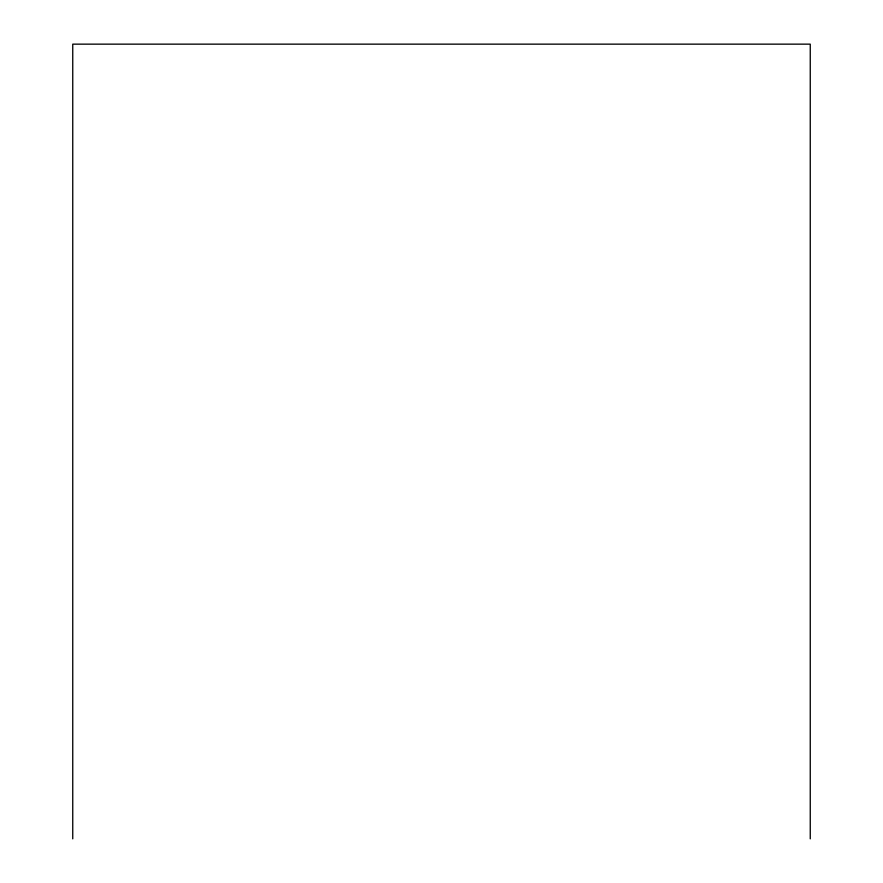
<?xml version="1.0" encoding="UTF-8"?>
<svg xmlns="http://www.w3.org/2000/svg" width="883" height="883" viewBox="0 0 883 883"><rect width="100%" height="100%" fill="white"/><g stroke="black" fill="none" stroke-linecap="round" stroke-linejoin="round"><path stroke-width="1.32" d="M810.252 838.85L810.252 44.15L72.748 44.15L72.748 838.85"/></g></svg>
